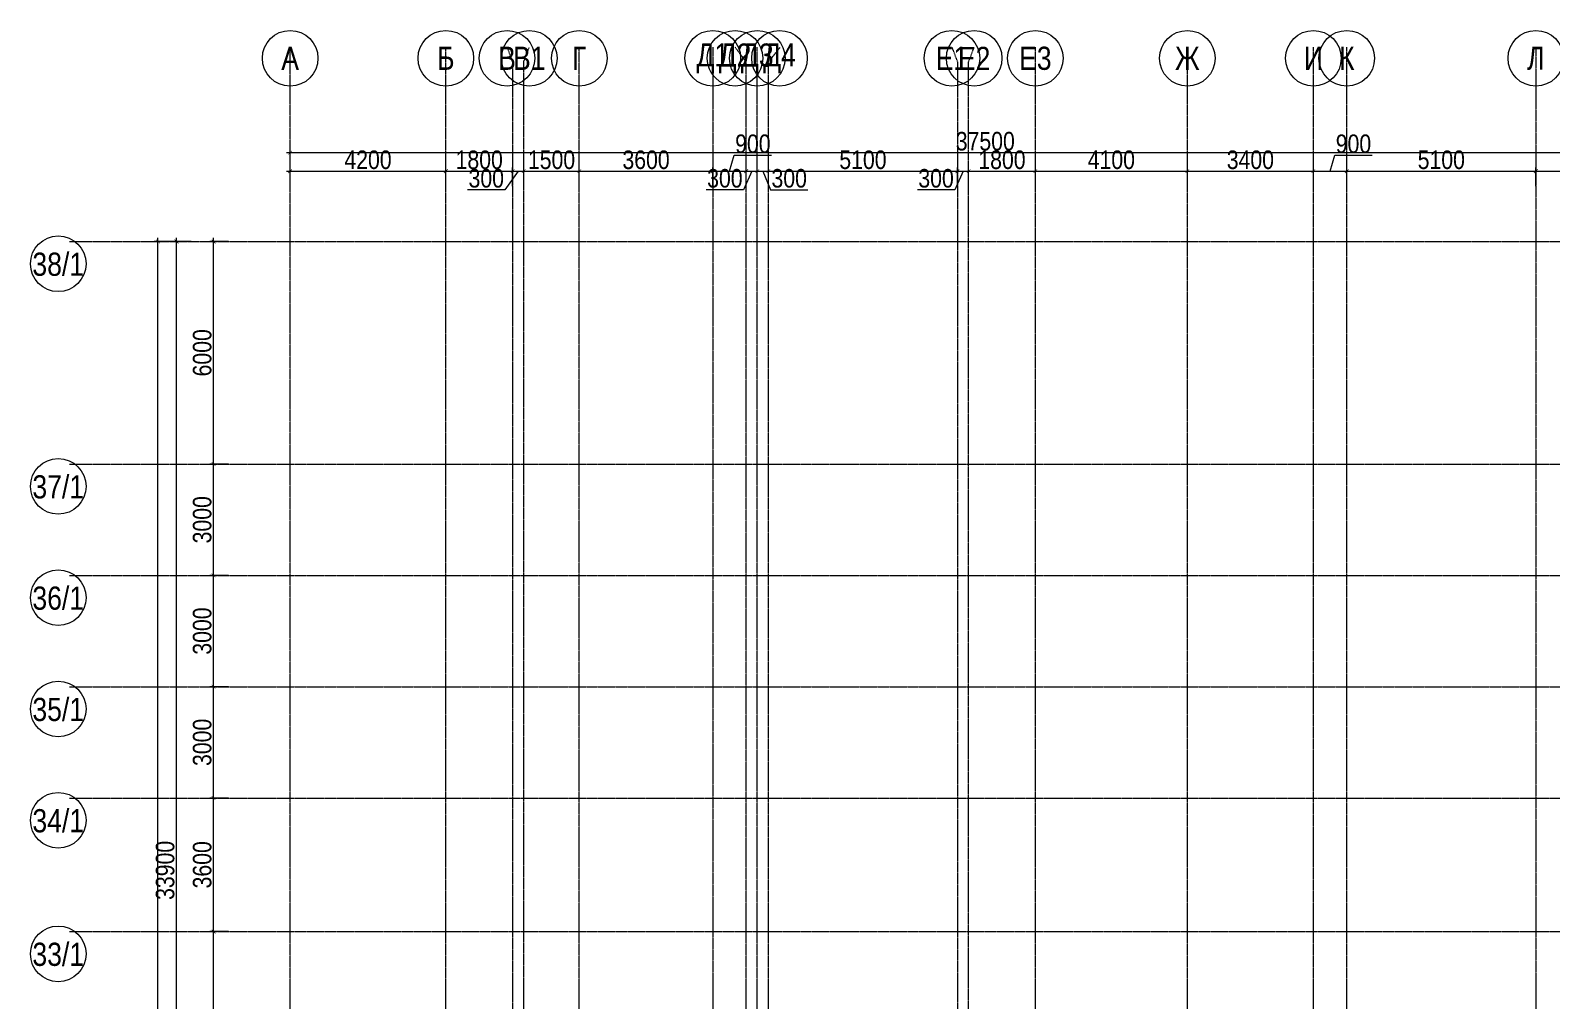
# Model space of a CAD drawing. Header units: millimetres. Extents: x 538266 to 1167394, y 114608 to 637157.
# Drawn here: x 1039429 to 1080459, y 611010 to 637157 of the extents above; entities that cross this region are included whole.
import ezdxf
from ezdxf.enums import TextEntityAlignment as Align

# ---------------------------------------------------------------- set-up
doc = ezdxf.new("R2010")
doc.units = ezdxf.units.MM
doc.linetypes.add('CENTER2', pattern=[28.575, 19.05, -3.175, 3.175, -3.175])
doc.layers.get('Defpoints').update_dxf_attribs({"color": 140})
doc.layers.add('РД_Оси_100', color=7, linetype='Continuous', lineweight=0, true_color=0x525252)
doc.layers.add('РД_Оси_размер', color=8, linetype='Continuous', lineweight=0)
doc.styles.add('style1', font='ARIALN.TTF')
doc.styles.add('ккк', font='isocpeur.ttf', dxfattribs={"width": 0.85, "oblique": 15})
doc.dimstyles.new('Dim100_ареал', dxfattribs={"dimscale": 100, "dimtxt": 2.5, "dimasz": 1, "dimexe": 1, "dimexo": 1, "dimgap": 0.5, "dimtad": 1, "dimzin": 12, "dimdsep": 46, "dimtxsty": 'style1', "dimblk": 'ARCHTICK', "dimcen": 1, "dimdle": 1, "dimclrd": 256, "dimclre": 256, "dimaunit": 1, "dimadec": 0, "dimazin": 3, "dimtfac": 1, "dimtmove": 1, "dimatfit": 3, "dimldrblk": 'OPEN30', "dimfxl": 4, "dimfxlon": 1, "dimtolj": 1, "dimtzin": 0, "dimlwd": 9, "dimlwe": 9, "dimarcsym": 0})

# ---------------------------------------------------------------- blocks, each defined once
blk = doc.blocks.new('A-iden')
at = {"linetype": 'Continuous', "lineweight": 5}
blk.add_circle((0, -4), 3, dxfattribs=at)
at = {"color": 0, "linetype": 'Continuous', "lineweight": 20, "style": 'ккк', "width": 0.85}
blk.add_attdef('ID', text='', height=8, dxfattribs=at).set_placement((0.31, -3.85), align=Align.MIDDLE_CENTER)
blk = doc.blocks.new('_ArchTick')
at = {"color": 0, "linetype": 'ByBlock', "const_width": 0.15}
blk.add_lwpolyline([(-0.5, -0.5), (0.5, 0.5)], dxfattribs=at)
blk = doc.blocks.new('*D967')
at = {"layer": 'Defpoints', "color": 0, "transparency": 16777216}
for p in [(-3566, 134700), (-1066, 134700), (-1066, 0)]:
    blk.add_point(p, dxfattribs=at)
at = {"layer": 'РД_Оси_размер', "lineweight": 9, "transparency": 16777216}
for p, q in [((-3166, 134700), (-3666, 134700)), ((-3566, -100), (-3566, 134800)), ((-3166, 0), (-3666, 0))]:
    blk.add_line(p, q, dxfattribs=at)
at = {"layer": 'РД_Оси_размер', "lineweight": 9, "transparency": 16777216, "xscale": 100, "yscale": 100, "zscale": 100}
for p, rotation in [((-3566, 134700), 90), ((-3566, 0), 270)]:
    blk.add_blockref('_ArchTick', p, dxfattribs=dict(at, rotation=rotation))
at = {"layer": 'РД_Оси_размер', "color": 0, "transparency": 16777216, "insert": (-3871, 67350), "char_height": 500, "attachment_point": 5, "rotation": 90, "style": 'style1'}
blk.add_mtext('\\A1;134700', dxfattribs=at)
blk = doc.blocks.new('_Open30')
at = {"color": 0, "linetype": 'ByBlock', "lineweight": -2}
for p, q in [((-1, 0.27), (0, 0)), ((0, 0), (-1, -0.27)), ((0, 0), (-1, 0))]:
    blk.add_line(p, q, dxfattribs=at)
blk = doc.blocks.new('*D880')
at = {"layer": 'Defpoints', "color": 0, "transparency": 16777216}
for p in [(-2066, 116100), (-1066, 116100), (-1066, 110100)]:
    blk.add_point(p, dxfattribs=at)
at = {"layer": 'РД_Оси_размер', "lineweight": 9, "transparency": 16777216}
for p, q in [((-2066, 110000), (-2066, 116200)), ((-1666, 116100), (-2166, 116100)), ((-1666, 110100), (-2166, 110100))]:
    blk.add_line(p, q, dxfattribs=at)
at = {"layer": 'РД_Оси_размер', "lineweight": 9, "transparency": 16777216, "xscale": 100, "yscale": 100, "zscale": 100}
for p, rotation in [((-2066, 116100), 90), ((-2066, 110100), 270)]:
    blk.add_blockref('_ArchTick', p, dxfattribs=dict(at, rotation=rotation))
at = {"layer": 'РД_Оси_размер', "color": 0, "transparency": 16777216, "insert": (-2371, 113100), "char_height": 500, "attachment_point": 5, "rotation": 90, "style": 'style1'}
blk.add_mtext('\\A1;6000', dxfattribs=at)
blk = doc.blocks.new('*D881')
at = {"layer": 'Defpoints', "color": 0, "transparency": 16777216}
for p in [(-2066, 119700), (-1066, 119700), (-1066, 116100)]:
    blk.add_point(p, dxfattribs=at)
at = {"layer": 'РД_Оси_размер', "lineweight": 9, "transparency": 16777216}
for p, q in [((-1666, 119700), (-2166, 119700)), ((-2066, 116000), (-2066, 119800)), ((-1666, 116100), (-2166, 116100))]:
    blk.add_line(p, q, dxfattribs=at)
at = {"layer": 'РД_Оси_размер', "lineweight": 9, "transparency": 16777216, "xscale": 100, "yscale": 100, "zscale": 100}
for p, rotation in [((-2066, 119700), 90), ((-2066, 116100), 270)]:
    blk.add_blockref('_ArchTick', p, dxfattribs=dict(at, rotation=rotation))
at = {"layer": 'РД_Оси_размер', "color": 0, "transparency": 16777216, "insert": (-2371, 117900), "char_height": 500, "attachment_point": 5, "rotation": 90, "style": 'style1'}
blk.add_mtext('\\A1;3600', dxfattribs=at)
blk = doc.blocks.new('*D882')
at = {"layer": 'Defpoints', "color": 0, "transparency": 16777216}
for p in [(-2066, 122700), (-1066, 122700), (-1066, 119700)]:
    blk.add_point(p, dxfattribs=at)
at = {"layer": 'РД_Оси_размер', "lineweight": 9, "transparency": 16777216}
for p, q in [((-1666, 122700), (-2166, 122700)), ((-2066, 119600), (-2066, 122800)), ((-1666, 119700), (-2166, 119700))]:
    blk.add_line(p, q, dxfattribs=at)
at = {"layer": 'РД_Оси_размер', "lineweight": 9, "transparency": 16777216, "xscale": 100, "yscale": 100, "zscale": 100}
for p, rotation in [((-2066, 122700), 90), ((-2066, 119700), 270)]:
    blk.add_blockref('_ArchTick', p, dxfattribs=dict(at, rotation=rotation))
at = {"layer": 'РД_Оси_размер', "color": 0, "transparency": 16777216, "insert": (-2371, 121200), "char_height": 500, "attachment_point": 5, "rotation": 90, "style": 'style1'}
blk.add_mtext('\\A1;3000', dxfattribs=at)
blk = doc.blocks.new('*D883')
at = {"layer": 'Defpoints', "color": 0, "transparency": 16777216}
for p in [(-2066, 125700), (-1066, 125700), (-1066, 122700)]:
    blk.add_point(p, dxfattribs=at)
at = {"layer": 'РД_Оси_размер', "lineweight": 9, "transparency": 16777216}
for p, q in [((-1666, 125700), (-2166, 125700)), ((-2066, 122600), (-2066, 125800)), ((-1666, 122700), (-2166, 122700))]:
    blk.add_line(p, q, dxfattribs=at)
at = {"layer": 'РД_Оси_размер', "lineweight": 9, "transparency": 16777216, "xscale": 100, "yscale": 100, "zscale": 100}
for p, rotation in [((-2066, 125700), 90), ((-2066, 122700), 270)]:
    blk.add_blockref('_ArchTick', p, dxfattribs=dict(at, rotation=rotation))
at = {"layer": 'РД_Оси_размер', "color": 0, "transparency": 16777216, "insert": (-2371, 124200), "char_height": 500, "attachment_point": 5, "rotation": 90, "style": 'style1'}
blk.add_mtext('\\A1;3000', dxfattribs=at)
blk = doc.blocks.new('*D884')
at = {"layer": 'Defpoints', "color": 0, "transparency": 16777216}
for p in [(-2066, 128700), (-1066, 128700), (-1066, 125700)]:
    blk.add_point(p, dxfattribs=at)
at = {"layer": 'РД_Оси_размер', "lineweight": 9, "transparency": 16777216}
for p, q in [((-1666, 128700), (-2166, 128700)), ((-2066, 125600), (-2066, 128800)), ((-1666, 125700), (-2166, 125700))]:
    blk.add_line(p, q, dxfattribs=at)
at = {"layer": 'РД_Оси_размер', "lineweight": 9, "transparency": 16777216, "xscale": 100, "yscale": 100, "zscale": 100}
for p, rotation in [((-2066, 128700), 90), ((-2066, 125700), 270)]:
    blk.add_blockref('_ArchTick', p, dxfattribs=dict(at, rotation=rotation))
at = {"layer": 'РД_Оси_размер', "color": 0, "transparency": 16777216, "insert": (-2371, 127200), "char_height": 500, "attachment_point": 5, "rotation": 90, "style": 'style1'}
blk.add_mtext('\\A1;3000', dxfattribs=at)
blk = doc.blocks.new('*D885')
at = {"layer": 'Defpoints', "color": 0, "transparency": 16777216}
for p in [(-2066, 134700), (-1066, 134700), (-1066, 128700)]:
    blk.add_point(p, dxfattribs=at)
at = {"layer": 'РД_Оси_размер', "lineweight": 9, "transparency": 16777216}
for p, q in [((-1666, 134700), (-2166, 134700)), ((-2066, 128600), (-2066, 134800)), ((-1666, 128700), (-2166, 128700))]:
    blk.add_line(p, q, dxfattribs=at)
at = {"layer": 'РД_Оси_размер', "lineweight": 9, "transparency": 16777216, "xscale": 100, "yscale": 100, "zscale": 100}
for p, rotation in [((-2066, 134700), 90), ((-2066, 128700), 270)]:
    blk.add_blockref('_ArchTick', p, dxfattribs=dict(at, rotation=rotation))
at = {"layer": 'РД_Оси_размер', "color": 0, "transparency": 16777216, "insert": (-2371, 131700), "char_height": 500, "attachment_point": 5, "rotation": 90, "style": 'style1'}
blk.add_mtext('\\A1;6000', dxfattribs=at)
blk = doc.blocks.new('*D899')
at = {"layer": 'Defpoints', "color": 0, "transparency": 16777216}
for p in [(-3066, 134700), (-1066, 134700), (-1066, 100800)]:
    blk.add_point(p, dxfattribs=at)
at = {"layer": 'РД_Оси_размер', "lineweight": 9, "transparency": 16777216}
for p, q in [((-2666, 134700), (-3166, 134700)), ((-3066, 100700), (-3066, 134800)), ((-2666, 100800), (-3166, 100800))]:
    blk.add_line(p, q, dxfattribs=at)
at = {"layer": 'РД_Оси_размер', "lineweight": 9, "transparency": 16777216, "xscale": 100, "yscale": 100, "zscale": 100}
for p, rotation in [((-3066, 134700), 90), ((-3066, 100800), 270)]:
    blk.add_blockref('_ArchTick', p, dxfattribs=dict(at, rotation=rotation))
at = {"layer": 'РД_Оси_размер', "color": 0, "transparency": 16777216, "insert": (-3371, 117750), "char_height": 500, "attachment_point": 5, "rotation": 90, "style": 'style1'}
blk.add_mtext('\\A1;33900', dxfattribs=at)
blk = doc.blocks.new('*D1007')
at = {"layer": 'Defpoints', "color": 0, "transparency": 16777216}
for p in [(37500, 137095), (0, 135095), (37500, 135095)]:
    blk.add_point(p, dxfattribs=at)
at = {"layer": 'РД_Оси_размер', "lineweight": 9, "transparency": 16777216}
for p, q in [((-100, 137095), (37600, 137095)), ((0, 136695), (0, 137195)), ((37500, 136695), (37500, 137195))]:
    blk.add_line(p, q, dxfattribs=at)
at = {"layer": 'РД_Оси_размер', "lineweight": 9, "transparency": 16777216, "xscale": 100, "yscale": 100, "zscale": 100, "rotation": 180}
blk.add_blockref('_ArchTick', (0, 137095), dxfattribs=at)
at = {"layer": 'РД_Оси_размер', "lineweight": 9, "transparency": 16777216, "xscale": 100, "yscale": 100, "zscale": 100}
blk.add_blockref('_ArchTick', (37500, 137095), dxfattribs=at)
at = {"layer": 'РД_Оси_размер', "color": 0, "transparency": 16777216, "insert": (18750, 137400), "char_height": 500, "attachment_point": 5, "style": 'style1'}
blk.add_mtext('\\A1;37500', dxfattribs=at)
blk = doc.blocks.new('*D1010')
at = {"layer": 'Defpoints', "color": 0, "transparency": 16777216}
for p in [(4200, 136595), (0, 135095), (4200, 135095)]:
    blk.add_point(p, dxfattribs=at)
at = {"layer": 'РД_Оси_размер', "lineweight": 9, "transparency": 16777216}
for p, q in [((0, 136195), (0, 136695)), ((4200, 136195), (4200, 136695)), ((-100, 136595), (4300, 136595))]:
    blk.add_line(p, q, dxfattribs=at)
at = {"layer": 'РД_Оси_размер', "lineweight": 9, "transparency": 16777216, "xscale": 100, "yscale": 100, "zscale": 100, "rotation": 180}
blk.add_blockref('_ArchTick', (0, 136595), dxfattribs=at)
at = {"layer": 'РД_Оси_размер', "lineweight": 9, "transparency": 16777216, "xscale": 100, "yscale": 100, "zscale": 100}
blk.add_blockref('_ArchTick', (4200, 136595), dxfattribs=at)
at = {"layer": 'РД_Оси_размер', "color": 0, "transparency": 16777216, "insert": (2100, 136900), "char_height": 500, "attachment_point": 5, "style": 'style1'}
blk.add_mtext('\\A1;4200', dxfattribs=at)
blk = doc.blocks.new('*D1011')
at = {"layer": 'Defpoints', "color": 0, "transparency": 16777216}
for p in [(6000, 136595), (4200, 135095), (6000, 135095)]:
    blk.add_point(p, dxfattribs=at)
at = {"layer": 'РД_Оси_размер', "lineweight": 9, "transparency": 16777216}
for p, q in [((4200, 136195), (4200, 136695)), ((6000, 136195), (6000, 136695)), ((4100, 136595), (6100, 136595))]:
    blk.add_line(p, q, dxfattribs=at)
at = {"layer": 'РД_Оси_размер', "lineweight": 9, "transparency": 16777216, "xscale": 100, "yscale": 100, "zscale": 100, "rotation": 180}
blk.add_blockref('_ArchTick', (4200, 136595), dxfattribs=at)
at = {"layer": 'РД_Оси_размер', "lineweight": 9, "transparency": 16777216, "xscale": 100, "yscale": 100, "zscale": 100}
blk.add_blockref('_ArchTick', (6000, 136595), dxfattribs=at)
at = {"layer": 'РД_Оси_размер', "color": 0, "transparency": 16777216, "insert": (5100, 136900), "char_height": 500, "attachment_point": 5, "style": 'style1'}
blk.add_mtext('\\A1;1800', dxfattribs=at)
blk = doc.blocks.new('*D1012')
at = {"layer": 'Defpoints', "color": 0, "transparency": 16777216}
for p in [(6300, 136595), (6000, 135095), (6300, 135095)]:
    blk.add_point(p, dxfattribs=at)
at = {"layer": 'РД_Оси_размер', "lineweight": 9, "transparency": 16777216}
for p, q in [((6000, 136195), (6000, 136695)), ((6300, 136195), (6300, 136695)), ((6150, 136595), (5792, 136095)), ((5900, 136595), (6400, 136595)), ((5792, 136095), (4788, 136095))]:
    blk.add_line(p, q, dxfattribs=at)
at = {"layer": 'РД_Оси_размер', "lineweight": 9, "transparency": 16777216, "xscale": 100, "yscale": 100, "zscale": 100, "rotation": 180}
blk.add_blockref('_ArchTick', (6000, 136595), dxfattribs=at)
at = {"layer": 'РД_Оси_размер', "lineweight": 9, "transparency": 16777216, "xscale": 100, "yscale": 100, "zscale": 100}
blk.add_blockref('_ArchTick', (6300, 136595), dxfattribs=at)
at = {"layer": 'РД_Оси_размер', "color": 0, "transparency": 16777216, "insert": (5290, 136400), "char_height": 500, "attachment_point": 5, "style": 'style1'}
blk.add_mtext('\\A1;300', dxfattribs=at)
blk = doc.blocks.new('*D1013')
at = {"layer": 'Defpoints', "color": 0, "transparency": 16777216}
for p in [(7800, 136595), (6300, 135095), (7800, 135095)]:
    blk.add_point(p, dxfattribs=at)
at = {"layer": 'РД_Оси_размер', "lineweight": 9, "transparency": 16777216}
for p, q in [((6300, 136195), (6300, 136695)), ((7800, 136195), (7800, 136695)), ((6200, 136595), (7900, 136595))]:
    blk.add_line(p, q, dxfattribs=at)
at = {"layer": 'РД_Оси_размер', "lineweight": 9, "transparency": 16777216, "xscale": 100, "yscale": 100, "zscale": 100, "rotation": 180}
blk.add_blockref('_ArchTick', (6300, 136595), dxfattribs=at)
at = {"layer": 'РД_Оси_размер', "lineweight": 9, "transparency": 16777216, "xscale": 100, "yscale": 100, "zscale": 100}
blk.add_blockref('_ArchTick', (7800, 136595), dxfattribs=at)
at = {"layer": 'РД_Оси_размер', "color": 0, "transparency": 16777216, "insert": (7050, 136900), "char_height": 500, "attachment_point": 5, "style": 'style1'}
blk.add_mtext('\\A1;1500', dxfattribs=at)
blk = doc.blocks.new('*D1014')
at = {"layer": 'Defpoints', "color": 0, "transparency": 16777216}
for p in [(11400, 136595), (7800, 135095), (11400, 135095)]:
    blk.add_point(p, dxfattribs=at)
at = {"layer": 'РД_Оси_размер', "lineweight": 9, "transparency": 16777216}
for p, q in [((7800, 136195), (7800, 136695)), ((11400, 136195), (11400, 136695)), ((7700, 136595), (11500, 136595))]:
    blk.add_line(p, q, dxfattribs=at)
at = {"layer": 'РД_Оси_размер', "lineweight": 9, "transparency": 16777216, "xscale": 100, "yscale": 100, "zscale": 100, "rotation": 180}
blk.add_blockref('_ArchTick', (7800, 136595), dxfattribs=at)
at = {"layer": 'РД_Оси_размер', "lineweight": 9, "transparency": 16777216, "xscale": 100, "yscale": 100, "zscale": 100}
blk.add_blockref('_ArchTick', (11400, 136595), dxfattribs=at)
at = {"layer": 'РД_Оси_размер', "color": 0, "transparency": 16777216, "insert": (9600, 136900), "char_height": 500, "attachment_point": 5, "style": 'style1'}
blk.add_mtext('\\A1;3600', dxfattribs=at)
blk = doc.blocks.new('*D1015')
at = {"layer": 'Defpoints', "color": 0, "transparency": 16777216}
for p in [(12300, 136595), (11400, 135095), (12300, 135095)]:
    blk.add_point(p, dxfattribs=at)
at = {"layer": 'РД_Оси_размер', "lineweight": 9, "transparency": 16777216}
for p, q in [((11400, 136195), (11400, 136695)), ((11850, 136595), (11979, 137025)), ((11979, 137025), (12984, 137025)), ((12300, 136195), (12300, 136695)), ((11300, 136595), (12400, 136595))]:
    blk.add_line(p, q, dxfattribs=at)
at = {"layer": 'РД_Оси_размер', "lineweight": 9, "transparency": 16777216, "xscale": 100, "yscale": 100, "zscale": 100, "rotation": 180}
blk.add_blockref('_ArchTick', (11400, 136595), dxfattribs=at)
at = {"layer": 'РД_Оси_размер', "lineweight": 9, "transparency": 16777216, "xscale": 100, "yscale": 100, "zscale": 100}
blk.add_blockref('_ArchTick', (12300, 136595), dxfattribs=at)
at = {"layer": 'РД_Оси_размер', "color": 0, "transparency": 16777216, "insert": (12481, 137331), "char_height": 500, "attachment_point": 5, "style": 'style1'}
blk.add_mtext('\\A1;900', dxfattribs=at)
blk = doc.blocks.new('*D1016')
at = {"layer": 'Defpoints', "color": 0, "transparency": 16777216}
for p in [(12600, 136595), (12300, 135095), (12600, 135095)]:
    blk.add_point(p, dxfattribs=at)
at = {"layer": 'РД_Оси_размер', "lineweight": 9, "transparency": 16777216}
for p, q in [((12300, 136195), (12300, 136695)), ((12600, 136195), (12600, 136695)), ((12200, 136595), (12700, 136595)), ((12450, 136595), (12229, 136095)), ((12229, 136095), (11224, 136095))]:
    blk.add_line(p, q, dxfattribs=at)
at = {"layer": 'РД_Оси_размер', "lineweight": 9, "transparency": 16777216, "xscale": 100, "yscale": 100, "zscale": 100, "rotation": 180}
blk.add_blockref('_ArchTick', (12300, 136595), dxfattribs=at)
at = {"layer": 'РД_Оси_размер', "lineweight": 9, "transparency": 16777216, "xscale": 100, "yscale": 100, "zscale": 100}
blk.add_blockref('_ArchTick', (12600, 136595), dxfattribs=at)
at = {"layer": 'РД_Оси_размер', "color": 0, "transparency": 16777216, "insert": (11726, 136400), "char_height": 500, "attachment_point": 5, "style": 'style1'}
blk.add_mtext('\\A1;300', dxfattribs=at)
blk = doc.blocks.new('*D1017')
at = {"layer": 'Defpoints', "color": 0, "transparency": 16777216}
for p in [(12900, 136595), (12600, 135095), (12900, 135095)]:
    blk.add_point(p, dxfattribs=at)
at = {"layer": 'РД_Оси_размер', "lineweight": 9, "transparency": 16777216}
for p, q in [((12600, 136195), (12600, 136695)), ((12900, 136195), (12900, 136695)), ((12500, 136595), (13000, 136595)), ((12750, 136595), (12959, 136095)), ((12959, 136095), (13964, 136095))]:
    blk.add_line(p, q, dxfattribs=at)
at = {"layer": 'РД_Оси_размер', "lineweight": 9, "transparency": 16777216, "xscale": 100, "yscale": 100, "zscale": 100, "rotation": 180}
blk.add_blockref('_ArchTick', (12600, 136595), dxfattribs=at)
at = {"layer": 'РД_Оси_размер', "lineweight": 9, "transparency": 16777216, "xscale": 100, "yscale": 100, "zscale": 100}
blk.add_blockref('_ArchTick', (12900, 136595), dxfattribs=at)
at = {"layer": 'РД_Оси_размер', "color": 0, "transparency": 16777216, "insert": (13461, 136400), "char_height": 500, "attachment_point": 5, "style": 'style1'}
blk.add_mtext('\\A1;300', dxfattribs=at)
blk = doc.blocks.new('*D1018')
at = {"layer": 'Defpoints', "color": 0, "transparency": 16777216}
for p in [(18000, 136595), (12900, 135095), (18000, 135095)]:
    blk.add_point(p, dxfattribs=at)
at = {"layer": 'РД_Оси_размер', "lineweight": 9, "transparency": 16777216}
for p, q in [((12900, 136195), (12900, 136695)), ((18000, 136195), (18000, 136695)), ((12800, 136595), (18100, 136595))]:
    blk.add_line(p, q, dxfattribs=at)
at = {"layer": 'РД_Оси_размер', "lineweight": 9, "transparency": 16777216, "xscale": 100, "yscale": 100, "zscale": 100, "rotation": 180}
blk.add_blockref('_ArchTick', (12900, 136595), dxfattribs=at)
at = {"layer": 'РД_Оси_размер', "lineweight": 9, "transparency": 16777216, "xscale": 100, "yscale": 100, "zscale": 100}
blk.add_blockref('_ArchTick', (18000, 136595), dxfattribs=at)
at = {"layer": 'РД_Оси_размер', "color": 0, "transparency": 16777216, "insert": (15450, 136900), "char_height": 500, "attachment_point": 5, "style": 'style1'}
blk.add_mtext('\\A1;5100', dxfattribs=at)
blk = doc.blocks.new('*D1019')
at = {"layer": 'Defpoints', "color": 0, "transparency": 16777216}
for p in [(18300, 136595), (18000, 135095), (18300, 135095)]:
    blk.add_point(p, dxfattribs=at)
at = {"layer": 'РД_Оси_размер', "lineweight": 9, "transparency": 16777216}
for p, q in [((18000, 136195), (18000, 136695)), ((18300, 136195), (18300, 136695)), ((17900, 136595), (18400, 136595)), ((18150, 136595), (17925, 136095)), ((17925, 136095), (16920, 136095))]:
    blk.add_line(p, q, dxfattribs=at)
at = {"layer": 'РД_Оси_размер', "lineweight": 9, "transparency": 16777216, "xscale": 100, "yscale": 100, "zscale": 100, "rotation": 180}
blk.add_blockref('_ArchTick', (18000, 136595), dxfattribs=at)
at = {"layer": 'РД_Оси_размер', "lineweight": 9, "transparency": 16777216, "xscale": 100, "yscale": 100, "zscale": 100}
blk.add_blockref('_ArchTick', (18300, 136595), dxfattribs=at)
at = {"layer": 'РД_Оси_размер', "color": 0, "transparency": 16777216, "insert": (17422, 136400), "char_height": 500, "attachment_point": 5, "style": 'style1'}
blk.add_mtext('\\A1;300', dxfattribs=at)
blk = doc.blocks.new('*D1020')
at = {"layer": 'Defpoints', "color": 0, "transparency": 16777216}
for p in [(20100, 136595), (18300, 135095), (20100, 135095)]:
    blk.add_point(p, dxfattribs=at)
at = {"layer": 'РД_Оси_размер', "lineweight": 9, "transparency": 16777216}
for p, q in [((18300, 136195), (18300, 136695)), ((20100, 136195), (20100, 136695)), ((18200, 136595), (20200, 136595))]:
    blk.add_line(p, q, dxfattribs=at)
at = {"layer": 'РД_Оси_размер', "lineweight": 9, "transparency": 16777216, "xscale": 100, "yscale": 100, "zscale": 100, "rotation": 180}
blk.add_blockref('_ArchTick', (18300, 136595), dxfattribs=at)
at = {"layer": 'РД_Оси_размер', "lineweight": 9, "transparency": 16777216, "xscale": 100, "yscale": 100, "zscale": 100}
blk.add_blockref('_ArchTick', (20100, 136595), dxfattribs=at)
at = {"layer": 'РД_Оси_размер', "color": 0, "transparency": 16777216, "insert": (19200, 136900), "char_height": 500, "attachment_point": 5, "style": 'style1'}
blk.add_mtext('\\A1;1800', dxfattribs=at)
blk = doc.blocks.new('*D1021')
at = {"layer": 'Defpoints', "color": 0, "transparency": 16777216}
for p in [(24200, 136595), (20100, 135095), (24200, 135095)]:
    blk.add_point(p, dxfattribs=at)
at = {"layer": 'РД_Оси_размер', "lineweight": 9, "transparency": 16777216}
for p, q in [((20100, 136195), (20100, 136695)), ((24200, 136195), (24200, 136695)), ((20000, 136595), (24300, 136595))]:
    blk.add_line(p, q, dxfattribs=at)
at = {"layer": 'РД_Оси_размер', "lineweight": 9, "transparency": 16777216, "xscale": 100, "yscale": 100, "zscale": 100, "rotation": 180}
blk.add_blockref('_ArchTick', (20100, 136595), dxfattribs=at)
at = {"layer": 'РД_Оси_размер', "lineweight": 9, "transparency": 16777216, "xscale": 100, "yscale": 100, "zscale": 100}
blk.add_blockref('_ArchTick', (24200, 136595), dxfattribs=at)
at = {"layer": 'РД_Оси_размер', "color": 0, "transparency": 16777216, "insert": (22150, 136900), "char_height": 500, "attachment_point": 5, "style": 'style1'}
blk.add_mtext('\\A1;4100', dxfattribs=at)
blk = doc.blocks.new('*D1022')
at = {"layer": 'Defpoints', "color": 0, "transparency": 16777216}
for p in [(27600, 136595), (24200, 135095), (27600, 135095)]:
    blk.add_point(p, dxfattribs=at)
at = {"layer": 'РД_Оси_размер', "lineweight": 9, "transparency": 16777216}
for p, q in [((24200, 136195), (24200, 136695)), ((27600, 136195), (27600, 136695)), ((24100, 136595), (27700, 136595))]:
    blk.add_line(p, q, dxfattribs=at)
at = {"layer": 'РД_Оси_размер', "lineweight": 9, "transparency": 16777216, "xscale": 100, "yscale": 100, "zscale": 100, "rotation": 180}
blk.add_blockref('_ArchTick', (24200, 136595), dxfattribs=at)
at = {"layer": 'РД_Оси_размер', "lineweight": 9, "transparency": 16777216, "xscale": 100, "yscale": 100, "zscale": 100}
blk.add_blockref('_ArchTick', (27600, 136595), dxfattribs=at)
at = {"layer": 'РД_Оси_размер', "color": 0, "transparency": 16777216, "insert": (25900, 136900), "char_height": 500, "attachment_point": 5, "style": 'style1'}
blk.add_mtext('\\A1;3400', dxfattribs=at)
blk = doc.blocks.new('*D1023')
at = {"layer": 'Defpoints', "color": 0, "transparency": 16777216}
for p in [(28500, 136595), (27600, 135095), (28500, 135095)]:
    blk.add_point(p, dxfattribs=at)
at = {"layer": 'РД_Оси_размер', "lineweight": 9, "transparency": 16777216}
for p, q in [((27600, 136195), (27600, 136695)), ((28050, 136595), (28179, 137025)), ((28179, 137025), (29184, 137025)), ((28500, 136195), (28500, 136695)), ((27500, 136595), (28600, 136595))]:
    blk.add_line(p, q, dxfattribs=at)
at = {"layer": 'РД_Оси_размер', "lineweight": 9, "transparency": 16777216, "xscale": 100, "yscale": 100, "zscale": 100, "rotation": 180}
blk.add_blockref('_ArchTick', (27600, 136595), dxfattribs=at)
at = {"layer": 'РД_Оси_размер', "lineweight": 9, "transparency": 16777216, "xscale": 100, "yscale": 100, "zscale": 100}
blk.add_blockref('_ArchTick', (28500, 136595), dxfattribs=at)
at = {"layer": 'РД_Оси_размер', "color": 0, "transparency": 16777216, "insert": (28681, 137331), "char_height": 500, "attachment_point": 5, "style": 'style1'}
blk.add_mtext('\\A1;900', dxfattribs=at)
blk = doc.blocks.new('*D1024')
at = {"layer": 'Defpoints', "color": 0, "transparency": 16777216}
for p in [(33600, 136595), (28500, 135095), (33600, 135095)]:
    blk.add_point(p, dxfattribs=at)
at = {"layer": 'РД_Оси_размер', "lineweight": 9, "transparency": 16777216}
for p, q in [((28500, 136195), (28500, 136695)), ((33600, 136195), (33600, 136695)), ((28400, 136595), (33700, 136595))]:
    blk.add_line(p, q, dxfattribs=at)
at = {"layer": 'РД_Оси_размер', "lineweight": 9, "transparency": 16777216, "xscale": 100, "yscale": 100, "zscale": 100, "rotation": 180}
blk.add_blockref('_ArchTick', (28500, 136595), dxfattribs=at)
at = {"layer": 'РД_Оси_размер', "lineweight": 9, "transparency": 16777216, "xscale": 100, "yscale": 100, "zscale": 100}
blk.add_blockref('_ArchTick', (33600, 136595), dxfattribs=at)
at = {"layer": 'РД_Оси_размер', "color": 0, "transparency": 16777216, "insert": (31050, 136900), "char_height": 500, "attachment_point": 5, "style": 'style1'}
blk.add_mtext('\\A1;5100', dxfattribs=at)
blk = doc.blocks.new('*D1025')
at = {"layer": 'Defpoints', "color": 0, "transparency": 16777216}
for p in [(37500, 136595), (33600, 135095), (37500, 135095)]:
    blk.add_point(p, dxfattribs=at)
at = {"layer": 'РД_Оси_размер', "lineweight": 9, "transparency": 16777216}
for p, q in [((33600, 136195), (33600, 136695)), ((37500, 136195), (37500, 136695)), ((33500, 136595), (37600, 136595))]:
    blk.add_line(p, q, dxfattribs=at)
at = {"layer": 'РД_Оси_размер', "lineweight": 9, "transparency": 16777216, "xscale": 100, "yscale": 100, "zscale": 100, "rotation": 180}
blk.add_blockref('_ArchTick', (33600, 136595), dxfattribs=at)
at = {"layer": 'РД_Оси_размер', "lineweight": 9, "transparency": 16777216, "xscale": 100, "yscale": 100, "zscale": 100}
blk.add_blockref('_ArchTick', (37500, 136595), dxfattribs=at)
at = {"layer": 'РД_Оси_размер', "color": 0, "transparency": 16777216, "insert": (35550, 136900), "char_height": 500, "attachment_point": 5, "style": 'style1'}
blk.add_mtext('\\A1;3900', dxfattribs=at)
blk = doc.blocks.new('СОШ_2200_АР_ОСИ_М100_28.05.24')
at = {"layer": 'РД_Оси_100', "color": 251, "linetype": 'CENTER2', "true_color": 0x636466}
for p, q in [((0, -6155), (0, 139938.679)), ((4200, -6155), (4200, 139938.679)), ((20100, -6155), (20100, 139938.679)), ((24200, -6155), (24200, 139938.679)), ((27600, -6155), (27600, 139938.679)), ((-5954.958, 134700), (119910, 134700)), ((-5954.958, 128700), (119910, 128700)), ((-5954.958, 125700), (119910, 125700)), ((-5954.958, 122700), (119910, 122700)), ((-5954.958, 119700), (119910, 119700)), ((-5954.958, 116100), (119910, 116100))]:
    blk.add_line(p, q, dxfattribs=at)
for points in [[(5849.555, 139938.679), (6000, 139538.679), (6000, -6194.559)], [(6300, -6195.83), (6300, 139538.679), (6450, 139938.679)], [(7800, -6155), (7800, 139938.679)], [(11400, 139938.679), (11400, -6155)], [(12000.12, -6155), (12300, -5755), (12300, 139538.679), (12000, 139938.679)], [(12600, -6155), (12600, 139938.679)], [(13200, -6155), (12900, -5755), (12900, 139538.679), (13220.167, 139939.357)], [(17850, 139938.679), (18000, 139538.679), (18000, -6194.092)], [(18300, -6196.31), (18300, 139538.679), (18450, 139938.679)], [(28500, -6155), (28500, 139938.679)], [(33600, 139938.679), (33600, -6155)]]:
    blk.add_lwpolyline(points, dxfattribs=at)
at = {"layer": 'РД_Оси_100', "color": 251, "true_color": 0x636466}
ref = blk.add_blockref('A-iden', (0, 140638.679), dxfattribs=dict(at, xscale=250, yscale=250, zscale=250))
ref.add_attrib('ID', 'А', dxfattribs={"layer": '0', "linetype": 'Continuous', "height": 625, "style": 'style1'}).set_placement((0, 139638.679), align=Align.MIDDLE)
ref = blk.add_blockref('A-iden', (4200, 140638.679), dxfattribs=dict(at, xscale=250, yscale=250, zscale=250))
ref.add_attrib('ID', 'Б', dxfattribs={"layer": '0', "linetype": 'Continuous', "height": 625, "style": 'style1'}).set_placement((4200, 139638.679), align=Align.MIDDLE)
ref = blk.add_blockref('A-iden', (5850, 140638.678), dxfattribs=dict(at, xscale=250, yscale=250, zscale=250))
ref.add_attrib('ID', 'В', dxfattribs={"layer": '0', "linetype": 'Continuous', "height": 625, "style": 'style1'}).set_placement((5850, 139638.678), align=Align.MIDDLE)
ref = blk.add_blockref('A-iden', (6450, 140638.679), dxfattribs=dict(at, xscale=250, yscale=250, zscale=250))
ref.add_attrib('ID', 'В1', dxfattribs={"layer": '0', "linetype": 'Continuous', "height": 625, "style": 'style1'}).set_placement((6450, 139638.679), align=Align.MIDDLE)
ref = blk.add_blockref('A-iden', (7800, 140638.679), dxfattribs=dict(at, xscale=250, yscale=250, zscale=250))
ref.add_attrib('ID', 'Г', dxfattribs={"layer": '0', "linetype": 'Continuous', "height": 625, "style": 'style1'}).set_placement((7800, 139638.679), align=Align.MIDDLE)
ref = blk.add_blockref('A-iden', (11400, 140638.679), dxfattribs=dict(at, xscale=250, yscale=250, zscale=250))
ref.add_attrib('ID', 'Д1', dxfattribs={"layer": '0', "linetype": 'Continuous', "height": 625, "style": 'style1'}).set_placement((11400, 139638.679), align=Align.MIDDLE)
ref = blk.add_blockref('A-iden', (12000, 140638.679), dxfattribs=dict(at, xscale=250, yscale=250, zscale=250))
ref.add_attrib('ID', 'Д2', dxfattribs={"layer": '0', "linetype": 'Continuous', "height": 625, "style": 'style1'}).set_placement((12000, 139638.679), align=Align.MIDDLE)
ref = blk.add_blockref('A-iden', (12600, 140638.679), dxfattribs=dict(at, xscale=250, yscale=250, zscale=250))
ref.add_attrib('ID', 'Д3', dxfattribs={"layer": '0', "linetype": 'Continuous', "height": 625, "style": 'style1'}).set_placement((12600, 139638.679), align=Align.MIDDLE)
ref = blk.add_blockref('A-iden', (13200, 140638.678), dxfattribs=dict(at, xscale=250, yscale=250, zscale=250))
ref.add_attrib('ID', 'Д4', dxfattribs={"layer": '0', "linetype": 'Continuous', "height": 625, "style": 'style1'}).set_placement((13200, 139638.678), align=Align.MIDDLE)
ref = blk.add_blockref('A-iden', (17850, 140638.679), dxfattribs=dict(at, xscale=250, yscale=250, zscale=250))
ref.add_attrib('ID', 'Е1', dxfattribs={"layer": '0', "linetype": 'Continuous', "height": 625, "style": 'style1'}).set_placement((17850, 139638.679), align=Align.MIDDLE)
ref = blk.add_blockref('A-iden', (18450, 140638.679), dxfattribs=dict(at, xscale=250, yscale=250, zscale=250))
ref.add_attrib('ID', 'Е2', dxfattribs={"layer": '0', "linetype": 'Continuous', "height": 625, "style": 'style1'}).set_placement((18450, 139638.679), align=Align.MIDDLE)
ref = blk.add_blockref('A-iden', (20100, 140638.679), dxfattribs=dict(at, xscale=250, yscale=250, zscale=250))
ref.add_attrib('ID', 'Е3', dxfattribs={"layer": '0', "linetype": 'Continuous', "height": 625, "style": 'style1'}).set_placement((20100, 139638.679), align=Align.MIDDLE)
ref = blk.add_blockref('A-iden', (24200, 140638.679), dxfattribs=dict(at, xscale=250, yscale=250, zscale=250))
ref.add_attrib('ID', 'Ж', dxfattribs={"layer": '0', "linetype": 'Continuous', "height": 625, "style": 'style1'}).set_placement((24200, 139638.679), align=Align.MIDDLE)
ref = blk.add_blockref('A-iden', (27600, 140638.679), dxfattribs=dict(at, xscale=250, yscale=250, zscale=250))
ref.add_attrib('ID', 'И', dxfattribs={"layer": '0', "linetype": 'Continuous', "height": 625, "style": 'style1'}).set_placement((27600, 139638.679), align=Align.MIDDLE)
ref = blk.add_blockref('A-iden', (28500, 140638.679), dxfattribs=dict(at, xscale=250, yscale=250, zscale=250))
ref.add_attrib('ID', 'К', dxfattribs={"layer": '0', "linetype": 'Continuous', "height": 625, "style": 'style1'}).set_placement((28500, 139638.679), align=Align.MIDDLE)
ref = blk.add_blockref('A-iden', (33600, 140638.679), dxfattribs=dict(at, xscale=250, yscale=250, zscale=250))
ref.add_attrib('ID', 'Л', dxfattribs={"layer": '0', "linetype": 'Continuous', "height": 625, "style": 'style1'}).set_placement((33600, 139638.679), align=Align.MIDDLE)
ref = blk.add_blockref('A-iden', (-6254.958, 135100), dxfattribs=dict(at, xscale=250, yscale=250, zscale=250))
ref.add_attrib('ID', '38/1', dxfattribs={"layer": '0', "linetype": 'Continuous', "height": 625, "style": 'style1'}).set_placement((-6254.958, 134100), align=Align.MIDDLE)
ref = blk.add_blockref('A-iden', (-6254.958, 129100), dxfattribs=dict(at, xscale=250, yscale=250, zscale=250))
ref.add_attrib('ID', '37/1', dxfattribs={"layer": '0', "linetype": 'Continuous', "height": 625, "style": 'style1'}).set_placement((-6254.958, 128100), align=Align.MIDDLE)
ref = blk.add_blockref('A-iden', (-6254.958, 126100), dxfattribs=dict(at, xscale=250, yscale=250, zscale=250))
ref.add_attrib('ID', '36/1', dxfattribs={"layer": '0', "linetype": 'Continuous', "height": 625, "style": 'style1'}).set_placement((-6254.958, 125100), align=Align.MIDDLE)
ref = blk.add_blockref('A-iden', (-6254.958, 123100), dxfattribs=dict(at, xscale=250, yscale=250, zscale=250))
ref.add_attrib('ID', '35/1', dxfattribs={"layer": '0', "linetype": 'Continuous', "height": 625, "style": 'style1'}).set_placement((-6254.958, 122100), align=Align.MIDDLE)
ref = blk.add_blockref('A-iden', (-6254.958, 120100), dxfattribs=dict(at, xscale=250, yscale=250, zscale=250))
ref.add_attrib('ID', '34/1', dxfattribs={"layer": '0', "linetype": 'Continuous', "height": 625, "style": 'style1'}).set_placement((-6254.958, 119100), align=Align.MIDDLE)
ref = blk.add_blockref('A-iden', (-6254.958, 116500), dxfattribs=dict(at, xscale=250, yscale=250, zscale=250))
ref.add_attrib('ID', '33/1', dxfattribs={"layer": '0', "linetype": 'Continuous', "height": 625, "style": 'style1'}).set_placement((-6254.958, 115500), align=Align.MIDDLE)
at = {"layer": 'РД_Оси_размер', "color": 251, "true_color": 0x636466}
for base, p1, p2, picture, middle in [((37500, 137095.086), (0, 135095.086), (37500, 135095.086), '*D1007', (18750, 137400.372)), ((12300, 136595.086), (11400, 135095.086), (12300, 135095.086), '*D1015', (12029.086, 137330.659)), ((28500, 136595.086), (27600, 135095.086), (28500, 135095.086), '*D1023', (28229.086, 137330.659)), ((4200, 136595.086), (0, 135095.086), (4200, 135095.086), '*D1010', (2100, 136900.372)), ((6000, 136595.086), (4200, 135095.086), (6000, 135095.086), '*D1011', (5100, 136900.372)), ((7800, 136595.086), (6300, 135095.086), (7800, 135095.086), '*D1013', (7050, 136900.372)), ((11400, 136595.086), (7800, 135095.086), (11400, 135095.086), '*D1014', (9600, 136900.372)), ((18000, 136595.086), (12900, 135095.086), (18000, 135095.086), '*D1018', (15450, 136900.372)), ((20100, 136595.086), (18300, 135095.086), (20100, 135095.086), '*D1020', (19200, 136900.372)), ((24200, 136595.086), (20100, 135095.086), (24200, 135095.086), '*D1021', (22150, 136900.372)), ((27600, 136595.086), (24200, 135095.086), (27600, 135095.086), '*D1022', (25900, 136900.372)), ((33600, 136595.086), (28500, 135095.086), (33600, 135095.086), '*D1024', (31050, 136900.372)), ((37500, 136595.086), (33600, 135095.086), (37500, 135095.086), '*D1025', (35550, 136900.372))]:
    dim = blk.add_linear_dim(base=base, p1=p1, p2=p2, dimstyle='Dim100_ареал', override={"dimtxt": 5}, dxfattribs=at)
    dim.commit()
    dim.dimension.update_dxf_attribs({"geometry": picture, "text_midpoint": middle})
for base, p1, p2, picture, middle in [((6300, 136595.086), (6000, 135095.086), (6300, 135095.086), '*D1012', (5742.078, 136095.086)), ((12600, 136595.086), (12300, 135095.086), (12600, 135095.086), '*D1016', (12178.569, 136095.086)), ((12900, 136595.086), (12600, 135095.086), (12900, 135095.086), '*D1017', (13009.032, 136095.086)), ((18300, 136595.086), (18000, 135095.086), (18300, 135095.086), '*D1019', (17874.514, 136095.086))]:
    dim = blk.add_linear_dim(base=base, p1=p1, p2=p2, dimstyle='Dim100_ареал', override={"dimtxt": 5}, dxfattribs=at)
    dim.commit()
    dim.dimension.update_dxf_attribs({"geometry": picture, "text_midpoint": middle, "dimtype": 160})
for base, p1, p2, picture, middle in [((-3565.603, 134700), (-1065.603, 0), (-1065.603, 134700), '*D967', (-3870.889, 67350)), ((-3065.603, 134700), (-1065.603, 100800), (-1065.603, 134700), '*D899', (-3370.889, 117750)), ((-2065.603, 134700), (-1065.603, 128700), (-1065.603, 134700), '*D885', (-2370.889, 131700)), ((-2065.603, 128700), (-1065.603, 125700), (-1065.603, 128700), '*D884', (-2370.889, 127200)), ((-2065.603, 125700), (-1065.603, 122700), (-1065.603, 125700), '*D883', (-2370.889, 124200)), ((-2065.603, 122700), (-1065.603, 119700), (-1065.603, 122700), '*D882', (-2370.889, 121200)), ((-2065.603, 119700), (-1065.603, 116100), (-1065.603, 119700), '*D881', (-2370.889, 117900)), ((-2065.603, 116100), (-1065.603, 110100), (-1065.603, 116100), '*D880', (-2370.889, 113100))]:
    dim = blk.add_linear_dim(base=base, p1=p1, p2=p2, angle=90, dimstyle='Dim100_ареал', override={"dimtxt": 5}, dxfattribs=at)
    dim.commit()
    dim.dimension.update_dxf_attribs({"geometry": picture, "text_midpoint": middle})

msp = doc.modelspace()

# ---------------------------------------------------------------- block references
at = {"layer": 'РД_Оси_100', "lineweight": 25}
msp.add_blockref('СОШ_2200_АР_ОСИ_М100_28.05.24', (1046434, 496769), dxfattribs=at)

doc.saveas('drawing.dxf')
